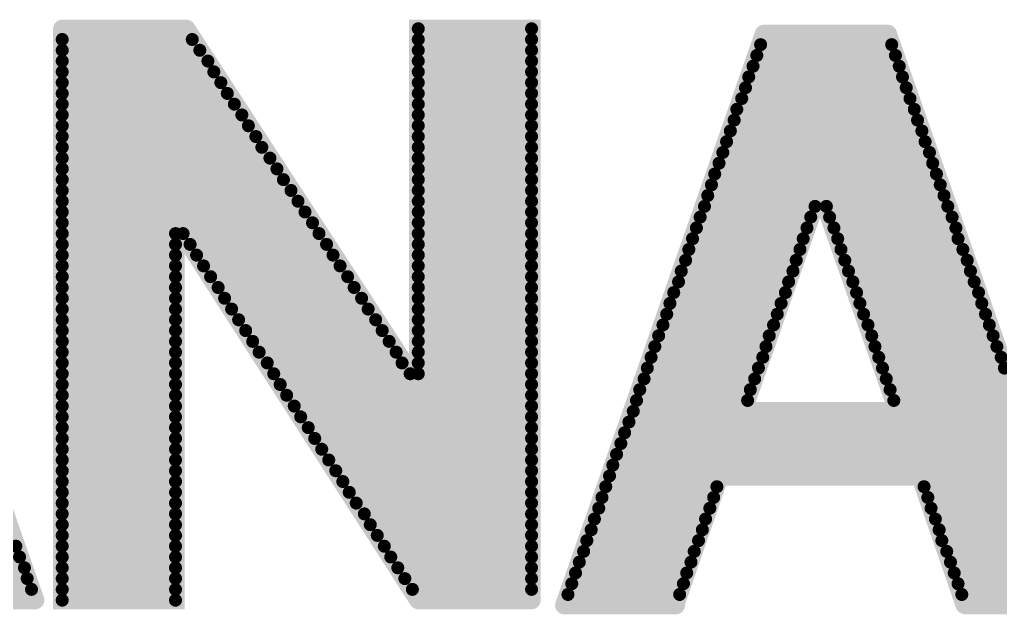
# Model space of a CAD drawing. Extents: x -3908 to 11948, y -2965 to 7442.
# Drawn here: x 3506.9 to 3694.9, y 4999.1 to 5113.2 of the extents above; entities that cross this region are included whole.
import ezdxf

# ---------------------------------------------------------------- set-up
doc = ezdxf.new("R2010")
doc.units = 0
doc.header["$MEASUREMENT"] = 0
doc.layers.get('0').update_dxf_attribs({"linetype": 'CONTINUOUS'})
doc.layers.add('2D_LINE_26', color=7, linetype='CONTINUOUS')

# ---------------------------------------------------------------- blocks, each defined once
blk = doc.blocks.new('SMOOTH_3$5')
at = {"const_width": 1.75}
blk.add_lwpolyline([(-0.87, 0, 1), (0.87, 0, 1)], format="xyb", close=True, dxfattribs=at)
blk = doc.blocks.new('SMOOTH_2$5')
at = {"const_width": 1.25}
blk.add_lwpolyline([(-0.62, 0, 1), (0.62, 0, 1)], format="xyb", close=True, dxfattribs=at)
blk = doc.blocks.new('DRAWING_89')
at = {"layer": '2D_LINE_26'}
for points, const_width in [([(-530.89, 91.47), (-492.63, -18.16)], 3.5), ([(-487.46, 91.47), (-487.46, -18.16), (-465.74, -18.16), (-465.74, 54.14)], 3.5), ([(-487.46, 91.47), (-463.67, 91.47)], 3.5), ([(-463.67, 91.47), (-419.2, 23.21)], 3.5), ([(-419.2, 23.21), (-419.2, 91.47), (-397.48, 91.47), (-397.48, -18.16)], 3.5), ([(-419.2, 91.47), (-397.48, 91.47)], 2.5), ([(-352.95, 90.49), (-391.22, -19.14)], 3.5), ([(-352.95, 90.49), (-329.27, 90.49)], 3.5), ([(-329.17, 90.49), (-290.9, -19.14)], 3.5), ([(-487.46, 89.41), (-462.53, 89.41)], 2.5), ([(-419.2, 89.41), (-397.48, 89.41)], 2.5), ([(-487.46, 87.34), (-461.08, 87.34)], 2.5), ([(-419.2, 87.34), (-397.48, 87.34)], 2.5), ([(-353.57, 88.42), (-328.44, 88.42)], 2.5), ([(-487.46, 85.27), (-459.53, 85.27)], 2.5), ([(-419.2, 85.27), (-397.48, 85.27)], 2.5), ([(-354.3, 86.35), (-327.72, 86.35)], 2.5), ([(-355.02, 84.28), (-326.99, 84.28)], 2.5), ([(-487.46, 83.2), (-458.39, 83.2)], 2.5), ([(-419.2, 83.2), (-397.48, 83.2)], 2.5), ([(-355.85, 82.22), (-326.37, 82.22)], 2.5), ([(-487.46, 81.13), (-457.05, 81.13)], 2.5), ([(-419.2, 81.13), (-397.48, 81.13)], 2.5), ([(-356.47, 80.15), (-325.65, 80.15)], 2.5), ([(-487.46, 79.06), (-455.81, 79.06)], 2.5), ([(-419.2, 79.06), (-397.48, 79.06)], 2.5), ([(-357.19, 78.08), (-324.93, 78.08)], 2.5), ([(-487.46, 77), (-454.46, 77)], 2.5), ([(-419.2, 77), (-397.48, 77)], 2.5), ([(-358.13, 76.01), (-324.1, 76.01)], 2.5), ([(-487.46, 74.93), (-453.02, 74.93)], 2.5), ([(-419.2, 74.93), (-397.48, 74.93)], 2.5), ([(-487.46, 72.86), (-451.77, 72.86)], 2.5), ([(-419.2, 72.86), (-397.48, 72.86)], 2.5), ([(-358.64, 73.94), (-323.48, 73.94)], 2.5), ([(-487.46, 70.79), (-450.33, 70.79)], 2.5), ([(-419.2, 70.79), (-397.48, 70.79)], 2.5), ([(-359.37, 71.87), (-322.65, 71.87)], 2.5), ([(-487.46, 68.72), (-449.19, 68.72)], 2.5), ([(-419.2, 68.72), (-397.48, 68.72)], 2.5), ([(-360.09, 69.8), (-322.03, 69.8)], 2.5), ([(-487.46, 66.65), (-447.64, 66.65)], 2.5), ([(-419.2, 66.65), (-397.48, 66.65)], 2.5), ([(-360.81, 67.74), (-321.2, 67.74)], 2.5), ([(-487.46, 64.58), (-446.29, 64.58)], 2.5), ([(-419.2, 64.58), (-397.48, 64.58)], 2.5), ([(-361.54, 65.67), (-320.58, 65.67)], 2.5), ([(-362.37, 63.6), (-319.86, 63.6)], 2.5), ([(-356.99, 17.99), (-342.2, 60.5), (-327.3, 18.09)], 3.5), ([(-487.46, 62.52), (-445.05, 62.52)], 2.5), ([(-419.2, 62.52), (-397.48, 62.52)], 2.5), ([(-362.99, 61.53), (-319.13, 61.53)], 2.5), ([(-487.46, 60.45), (-443.6, 60.45)], 2.5), ([(-419.2, 60.45), (-397.48, 60.45)], 2.5), ([(-363.71, 59.46), (-318.41, 59.46)], 2.5), ([(-487.46, 58.38), (-442.26, 58.38)], 2.5), ([(-419.2, 58.38), (-397.48, 58.38)], 2.5), ([(-364.33, 57.39), (-343.13, 57.39)], 2.5), ([(-340.96, 57.39), (-317.69, 57.39)], 2.5), ([(-487.46, 56.31), (-440.91, 56.31)], 2.5), ([(-419.2, 56.31), (-397.48, 56.31)], 2.5), ([(-365.16, 55.33), (-343.96, 55.33)], 2.5), ([(-340.34, 55.33), (-316.86, 55.33)], 2.5), ([(-487.46, 54.24), (-439.47, 54.24)], 2.5), ([(-465.74, 54.24), (-419.2, -18.16)], 3.5), ([(-419.2, 54.24), (-397.48, 54.24)], 2.5), ([(-487.46, 52.17), (-465.74, 52.17)], 2.5), ([(-464.29, 52.17), (-438.23, 52.17)], 2.5), ([(-419.2, 52.17), (-397.48, 52.17)], 2.5), ([(-365.88, 53.26), (-344.68, 53.26)], 2.5), ([(-339.51, 53.26), (-316.13, 53.26)], 2.5), ([(-487.46, 50.1), (-465.74, 50.1)], 2.5), ([(-462.94, 50.1), (-436.78, 50.1)], 2.5), ([(-419.2, 50.1), (-397.48, 50.1)], 2.5), ([(-366.61, 51.19), (-345.4, 51.19)], 2.5), ([(-338.79, 51.19), (-315.72, 51.19)], 2.5), ([(-487.46, 48.04), (-465.74, 48.04)], 2.5), ([(-461.7, 48.04), (-435.54, 48.04)], 2.5), ([(-419.2, 48.04), (-397.48, 48.04)], 2.5), ([(-367.33, 49.12), (-346.02, 49.12)], 2.5), ([(-338.16, 49.12), (-314.79, 49.12)], 2.5), ([(-487.46, 45.97), (-465.74, 45.97)], 2.5), ([(-460.36, 45.97), (-434.19, 45.97)], 2.5), ([(-419.2, 45.97), (-397.48, 45.97)], 2.5), ([(-367.95, 47.05), (-346.75, 47.05)], 2.5), ([(-337.44, 47.05), (-313.96, 47.05)], 2.5), ([(-487.46, 43.9), (-465.74, 43.9)], 2.5), ([(-459.01, 43.9), (-432.74, 43.9)], 2.5), ([(-419.2, 43.9), (-397.48, 43.9)], 2.5), ([(-368.78, 44.98), (-347.37, 44.98)], 2.5), ([(-336.72, 44.98), (-313.34, 44.98)], 2.5), ([(-369.3, 42.91), (-348.2, 42.91)], 2.5), ([(-335.89, 42.91), (-312.62, 42.91)], 2.5), ([(-487.46, 41.83), (-465.74, 41.83)], 2.5), ([(-457.57, 41.83), (-431.5, 41.83)], 2.5), ([(-419.2, 41.83), (-397.48, 41.83)], 2.5), ([(-370.23, 40.85), (-348.82, 40.85)], 2.5), ([(-335.17, 40.85), (-311.79, 40.85)], 2.5), ([(-487.46, 39.76), (-465.74, 39.76)], 2.5), ([(-456.33, 39.76), (-430.06, 39.76)], 2.5), ([(-419.2, 39.76), (-397.48, 39.76)], 2.5), ([(-370.95, 38.78), (-349.64, 38.78)], 2.5), ([(-334.54, 38.78), (-311.17, 38.78)], 2.5), ([(-487.46, 37.69), (-465.74, 37.69)], 2.5), ([(-454.98, 37.69), (-428.81, 37.69)], 2.5), ([(-419.2, 37.69), (-397.48, 37.69)], 2.5), ([(-371.57, 36.71), (-350.37, 36.71)], 2.5), ([(-333.82, 36.71), (-310.45, 36.71)], 2.5), ([(-487.46, 35.63), (-465.74, 35.63)], 2.5), ([(-453.64, 35.63), (-427.37, 35.63)], 2.5), ([(-419.2, 35.63), (-397.48, 35.63)], 2.5), ([(-372.29, 34.64), (-351.09, 34.64)], 2.5), ([(-332.99, 34.64), (-309.72, 34.64)], 2.5), ([(-487.46, 33.56), (-465.74, 33.56)], 2.5), ([(-452.29, 33.56), (-426.12, 33.56)], 2.5), ([(-419.2, 33.56), (-397.48, 33.56)], 2.5), ([(-487.46, 31.49), (-465.74, 31.49)], 2.5), ([(-450.95, 31.49), (-424.78, 31.49)], 2.5), ([(-419.2, 31.49), (-397.48, 31.49)], 2.5), ([(-373.12, 32.57), (-351.92, 32.57)], 2.5), ([(-332.27, 32.57), (-309, 32.57)], 2.5), ([(-487.46, 29.42), (-465.74, 29.42)], 2.5), ([(-449.71, 29.42), (-423.44, 29.42)], 2.5), ([(-419.2, 29.42), (-397.48, 29.42)], 2.5), ([(-373.85, 30.5), (-352.54, 30.5)], 2.5), ([(-331.65, 30.5), (-308.27, 30.5)], 2.5), ([(-487.46, 27.35), (-465.74, 27.35)], 2.5), ([(-448.15, 27.35), (-422.3, 27.35)], 2.5), ([(-419.2, 27.35), (-397.48, 27.35)], 2.5), ([(-374.57, 28.43), (-353.16, 28.43)], 2.5), ([(-330.92, 28.43), (-307.45, 28.43)], 2.5), ([(-487.46, 25.28), (-465.74, 25.28)], 2.5), ([(-446.91, 25.28), (-420.75, 25.28)], 2.5), ([(-419.2, 25.28), (-397.48, 25.28)], 2.5), ([(-375.29, 26.37), (-353.99, 26.37)], 2.5), ([(-330.2, 26.37), (-306.83, 26.37)], 2.5), ([(-487.46, 23.21), (-465.74, 23.21)], 2.5), ([(-445.67, 23.21), (-397.48, 23.21)], 2.5), ([(-375.91, 24.3), (-354.71, 24.3)], 2.5), ([(-329.48, 24.3), (-306.21, 24.3)], 2.5), ([(-376.74, 22.23), (-355.54, 22.23)], 2.5), ([(-328.75, 22.23), (-305.38, 22.23)], 2.5), ([(-487.46, 21.15), (-465.74, 21.15)], 2.5), ([(-444.43, 21.15), (-397.48, 21.15)], 2.5), ([(-377.36, 20.16), (-356.06, 20.16)], 2.5), ([(-328.03, 20.16), (-304.65, 20.16)], 2.5), ([(-487.46, 19.08), (-465.74, 19.08)], 2.5), ([(-442.98, 19.08), (-397.48, 19.08)], 2.5), ([(-377.98, 18.09), (-303.93, 18.09)], 2.5), ([(-356.9, 18.1), (-327.3, 18.1)], 3.5), ([(-487.46, 17.01), (-465.74, 17.01)], 2.5), ([(-441.74, 17.01), (-397.48, 17.01)], 2.5), ([(-378.81, 16.02), (-303.21, 16.02)], 2.5), ([(-487.46, 14.94), (-465.74, 14.94)], 2.5), ([(-440.29, 14.94), (-397.48, 14.94)], 2.5), ([(-379.64, 13.96), (-302.59, 13.96)], 2.5), ([(-487.46, 12.87), (-465.74, 12.87)], 2.5), ([(-439.05, 12.87), (-397.48, 12.87)], 2.5), ([(-487.46, 10.8), (-465.74, 10.8)], 2.5), ([(-437.71, 10.8), (-397.48, 10.8)], 2.5), ([(-380.36, 11.89), (-301.86, 11.89)], 2.5), ([(-487.46, 8.73), (-465.74, 8.73)], 2.5), ([(-436.36, 8.73), (-397.48, 8.73)], 2.5), ([(-381.19, 9.82), (-301.24, 9.82)], 2.5), ([(-487.46, 6.67), (-465.74, 6.67)], 2.5), ([(-435.02, 6.67), (-397.48, 6.67)], 2.5), ([(-381.91, 7.75), (-300.31, 7.75)], 2.5), ([(-487.46, 4.6), (-465.74, 4.6)], 2.5), ([(-433.67, 4.6), (-397.48, 4.6)], 2.5), ([(-382.53, 5.68), (-299.59, 5.68)], 2.5), ([(-314.48, -19.04), (-322.96, 5.58), (-361.44, 5.58), (-369.92, -19.04)], 3.5), ([(-487.46, 2.53), (-465.74, 2.53)], 2.5), ([(-432.43, 2.53), (-397.48, 2.53)], 2.5), ([(-383.26, 3.61), (-361.95, 3.61)], 2.5), ([(-322.24, 3.61), (-298.97, 3.61)], 2.5), ([(-383.98, 1.54), (-362.57, 1.54)], 2.5), ([(-321.51, 1.54), (-298.14, 1.54)], 2.5), ([(-487.46, 0.46), (-465.74, 0.46)], 2.5), ([(-431.09, 0.46), (-397.48, 0.46)], 2.5), ([(-384.6, -0.52), (-363.3, -0.52)], 2.5), ([(-320.89, -0.52), (-297.42, -0.52)], 2.5), ([(-487.46, -1.61), (-465.74, -1.61)], 2.5), ([(-429.54, -1.61), (-397.48, -1.61)], 2.5), ([(-385.43, -2.59), (-364.12, -2.59)], 2.5), ([(-320.07, -2.59), (-296.79, -2.59)], 2.5), ([(-487.46, -3.68), (-465.74, -3.68)], 2.5), ([(-428.4, -3.68), (-397.48, -3.68)], 2.5), ([(-386.05, -4.66), (-364.74, -4.66)], 2.5), ([(-319.34, -4.66), (-296.07, -4.66)], 2.5), ([(-487.46, -5.74), (-465.74, -5.74)], 2.5), ([(-427.06, -5.74), (-397.48, -5.74)], 2.5), ([(-386.88, -6.73), (-365.47, -6.73)], 2.5), ([(-318.82, -6.73), (-295.35, -6.73)], 2.5), ([(-519.62, -7.81), (-496.35, -7.81)], 2.5), ([(-487.46, -7.81), (-465.74, -7.81)], 2.5), ([(-425.71, -7.81), (-397.48, -7.81)], 2.5), ([(-518.9, -9.88), (-495.63, -9.88)], 2.5), ([(-487.46, -9.88), (-465.74, -9.88)], 2.5), ([(-424.47, -9.88), (-397.48, -9.88)], 2.5), ([(-387.5, -8.8), (-366.3, -8.8)], 2.5), ([(-317.89, -8.8), (-294.62, -8.8)], 2.5), ([(-518.17, -11.95), (-494.7, -11.95)], 2.5), ([(-487.46, -11.95), (-465.74, -11.95)], 2.5), ([(-423.13, -11.95), (-397.48, -11.95)], 2.5), ([(-388.33, -10.87), (-366.92, -10.87)], 2.5), ([(-317.17, -10.87), (-293.9, -10.87)], 2.5), ([(-517.45, -14.02), (-494.18, -14.02)], 2.5), ([(-487.46, -14.02), (-465.74, -14.02)], 2.5), ([(-421.78, -14.02), (-397.48, -14.02)], 2.5), ([(-389.05, -12.94), (-367.74, -12.94)], 2.5), ([(-316.45, -12.94), (-292.97, -12.94)], 2.5), ([(-516.73, -16.09), (-493.35, -16.09)], 2.5), ([(-487.46, -16.09), (-465.74, -16.09)], 2.5), ([(-420.33, -16.09), (-397.48, -16.09)], 2.5), ([(-389.77, -15), (-368.36, -15)], 2.5), ([(-315.72, -15), (-292.45, -15)], 2.5), ([(-516, -18.16), (-492.63, -18.16)], 3.5), ([(-487.46, -18.16), (-465.74, -18.16)], 2.5), ([(-419.2, -18.16), (-397.48, -18.16)], 3.5), ([(-390.5, -17.07), (-369.09, -17.07)], 2.5), ([(-315, -17.07), (-291.62, -17.07)], 2.5), ([(-391.22, -19.14), (-369.81, -19.14)], 3.5), ([(-314.27, -19.14), (-290.9, -19.14)], 3.5)]:
    blk.add_lwpolyline(points, dxfattribs=dict(at, const_width=const_width))
for name, p in [('SMOOTH_3$5', (-487.46, 91.47)), ('SMOOTH_3$5', (-487.46, 91.47)), ('SMOOTH_3$5', (-463.67, 91.47)), ('SMOOTH_3$5', (-463.67, 91.47)), ('SMOOTH_3$5', (-419.2, 91.47)), ('SMOOTH_2$5', (-419.2, 91.47)), ('SMOOTH_3$5', (-397.48, 91.47)), ('SMOOTH_2$5', (-397.48, 91.47)), ('SMOOTH_3$5', (-352.95, 90.49)), ('SMOOTH_3$5', (-352.95, 90.49)), ('SMOOTH_3$5', (-329.27, 90.49)), ('SMOOTH_3$5', (-329.17, 90.49)), ('SMOOTH_2$5', (-487.46, 89.41)), ('SMOOTH_2$5', (-462.53, 89.41)), ('SMOOTH_2$5', (-419.2, 89.41)), ('SMOOTH_2$5', (-397.48, 89.41)), ('SMOOTH_2$5', (-487.46, 87.34)), ('SMOOTH_2$5', (-461.08, 87.34)), ('SMOOTH_2$5', (-419.2, 87.34)), ('SMOOTH_2$5', (-397.48, 87.34)), ('SMOOTH_2$5', (-353.57, 88.42)), ('SMOOTH_2$5', (-328.44, 88.42)), ('SMOOTH_2$5', (-487.46, 85.27)), ('SMOOTH_2$5', (-459.53, 85.27)), ('SMOOTH_2$5', (-419.2, 85.27)), ('SMOOTH_2$5', (-397.48, 85.27)), ('SMOOTH_2$5', (-354.3, 86.35)), ('SMOOTH_2$5', (-327.72, 86.35)), ('SMOOTH_2$5', (-355.02, 84.28)), ('SMOOTH_2$5', (-326.99, 84.28)), ('SMOOTH_2$5', (-487.46, 83.2)), ('SMOOTH_2$5', (-458.39, 83.2)), ('SMOOTH_2$5', (-419.2, 83.2)), ('SMOOTH_2$5', (-397.48, 83.2)), ('SMOOTH_2$5', (-355.85, 82.22)), ('SMOOTH_2$5', (-326.37, 82.22)), ('SMOOTH_2$5', (-487.46, 81.13)), ('SMOOTH_2$5', (-457.05, 81.13)), ('SMOOTH_2$5', (-419.2, 81.13)), ('SMOOTH_2$5', (-397.48, 81.13)), ('SMOOTH_2$5', (-356.47, 80.15)), ('SMOOTH_2$5', (-325.65, 80.15)), ('SMOOTH_2$5', (-487.46, 79.06)), ('SMOOTH_2$5', (-455.81, 79.06)), ('SMOOTH_2$5', (-419.2, 79.06)), ('SMOOTH_2$5', (-397.48, 79.06)), ('SMOOTH_2$5', (-357.19, 78.08)), ('SMOOTH_2$5', (-324.93, 78.08)), ('SMOOTH_2$5', (-487.46, 77)), ('SMOOTH_2$5', (-454.46, 77)), ('SMOOTH_2$5', (-419.2, 77)), ('SMOOTH_2$5', (-397.48, 77)), ('SMOOTH_2$5', (-358.13, 76.01)), ('SMOOTH_2$5', (-324.1, 76.01)), ('SMOOTH_2$5', (-487.46, 74.93)), ('SMOOTH_2$5', (-453.02, 74.93)), ('SMOOTH_2$5', (-419.2, 74.93)), ('SMOOTH_2$5', (-397.48, 74.93)), ('SMOOTH_2$5', (-487.46, 72.86)), ('SMOOTH_2$5', (-451.77, 72.86)), ('SMOOTH_2$5', (-419.2, 72.86)), ('SMOOTH_2$5', (-397.48, 72.86)), ('SMOOTH_2$5', (-358.64, 73.94)), ('SMOOTH_2$5', (-323.48, 73.94)), ('SMOOTH_2$5', (-487.46, 70.79)), ('SMOOTH_2$5', (-450.33, 70.79)), ('SMOOTH_2$5', (-419.2, 70.79)), ('SMOOTH_2$5', (-397.48, 70.79)), ('SMOOTH_2$5', (-359.37, 71.87)), ('SMOOTH_2$5', (-322.65, 71.87)), ('SMOOTH_2$5', (-487.46, 68.72)), ('SMOOTH_2$5', (-449.19, 68.72)), ('SMOOTH_2$5', (-419.2, 68.72)), ('SMOOTH_2$5', (-397.48, 68.72)), ('SMOOTH_2$5', (-360.09, 69.8)), ('SMOOTH_2$5', (-322.03, 69.8)), ('SMOOTH_2$5', (-487.46, 66.65)), ('SMOOTH_2$5', (-447.64, 66.65)), ('SMOOTH_2$5', (-419.2, 66.65)), ('SMOOTH_2$5', (-397.48, 66.65)), ('SMOOTH_2$5', (-360.81, 67.74)), ('SMOOTH_2$5', (-321.2, 67.74)), ('SMOOTH_2$5', (-487.46, 64.58)), ('SMOOTH_2$5', (-446.29, 64.58)), ('SMOOTH_2$5', (-419.2, 64.58)), ('SMOOTH_2$5', (-397.48, 64.58)), ('SMOOTH_2$5', (-361.54, 65.67)), ('SMOOTH_2$5', (-320.58, 65.67)), ('SMOOTH_2$5', (-362.37, 63.6)), ('SMOOTH_2$5', (-319.86, 63.6)), ('SMOOTH_2$5', (-487.46, 62.52)), ('SMOOTH_2$5', (-445.05, 62.52)), ('SMOOTH_2$5', (-419.2, 62.52)), ('SMOOTH_2$5', (-397.48, 62.52)), ('SMOOTH_2$5', (-362.99, 61.53)), ('SMOOTH_3$5', (-342.2, 60.5)), ('SMOOTH_2$5', (-319.13, 61.53)), ('SMOOTH_2$5', (-487.46, 60.45)), ('SMOOTH_2$5', (-443.6, 60.45)), ('SMOOTH_2$5', (-419.2, 60.45)), ('SMOOTH_2$5', (-397.48, 60.45)), ('SMOOTH_2$5', (-363.71, 59.46)), ('SMOOTH_2$5', (-318.41, 59.46)), ('SMOOTH_2$5', (-487.46, 58.38)), ('SMOOTH_2$5', (-442.26, 58.38)), ('SMOOTH_2$5', (-419.2, 58.38)), ('SMOOTH_2$5', (-397.48, 58.38)), ('SMOOTH_2$5', (-364.33, 57.39)), ('SMOOTH_2$5', (-343.13, 57.39)), ('SMOOTH_2$5', (-340.96, 57.39)), ('SMOOTH_2$5', (-317.69, 57.39)), ('SMOOTH_2$5', (-487.46, 56.31)), ('SMOOTH_2$5', (-440.91, 56.31)), ('SMOOTH_2$5', (-419.2, 56.31)), ('SMOOTH_2$5', (-397.48, 56.31)), ('SMOOTH_2$5', (-365.16, 55.33)), ('SMOOTH_2$5', (-343.96, 55.33)), ('SMOOTH_2$5', (-340.34, 55.33)), ('SMOOTH_2$5', (-316.86, 55.33)), ('SMOOTH_2$5', (-487.46, 54.24)), ('SMOOTH_3$5', (-465.74, 54.24)), ('SMOOTH_3$5', (-465.74, 54.14)), ('SMOOTH_2$5', (-439.47, 54.24)), ('SMOOTH_2$5', (-419.2, 54.24)), ('SMOOTH_2$5', (-397.48, 54.24)), ('SMOOTH_2$5', (-487.46, 52.17)), ('SMOOTH_2$5', (-465.74, 52.17)), ('SMOOTH_2$5', (-464.29, 52.17)), ('SMOOTH_2$5', (-438.23, 52.17)), ('SMOOTH_2$5', (-419.2, 52.17)), ('SMOOTH_2$5', (-397.48, 52.17)), ('SMOOTH_2$5', (-365.88, 53.26)), ('SMOOTH_2$5', (-344.68, 53.26)), ('SMOOTH_2$5', (-339.51, 53.26)), ('SMOOTH_2$5', (-316.13, 53.26)), ('SMOOTH_2$5', (-487.46, 50.1)), ('SMOOTH_2$5', (-465.74, 50.1)), ('SMOOTH_2$5', (-462.94, 50.1)), ('SMOOTH_2$5', (-436.78, 50.1)), ('SMOOTH_2$5', (-419.2, 50.1)), ('SMOOTH_2$5', (-397.48, 50.1)), ('SMOOTH_2$5', (-366.61, 51.19)), ('SMOOTH_2$5', (-345.4, 51.19)), ('SMOOTH_2$5', (-338.79, 51.19)), ('SMOOTH_2$5', (-315.72, 51.19)), ('SMOOTH_2$5', (-487.46, 48.04)), ('SMOOTH_2$5', (-465.74, 48.04)), ('SMOOTH_2$5', (-461.7, 48.04)), ('SMOOTH_2$5', (-435.54, 48.04)), ('SMOOTH_2$5', (-419.2, 48.04)), ('SMOOTH_2$5', (-397.48, 48.04)), ('SMOOTH_2$5', (-367.33, 49.12)), ('SMOOTH_2$5', (-346.02, 49.12)), ('SMOOTH_2$5', (-338.16, 49.12)), ('SMOOTH_2$5', (-314.79, 49.12)), ('SMOOTH_2$5', (-487.46, 45.97)), ('SMOOTH_2$5', (-465.74, 45.97)), ('SMOOTH_2$5', (-460.36, 45.97)), ('SMOOTH_2$5', (-434.19, 45.97)), ('SMOOTH_2$5', (-419.2, 45.97)), ('SMOOTH_2$5', (-397.48, 45.97)), ('SMOOTH_2$5', (-367.95, 47.05)), ('SMOOTH_2$5', (-346.75, 47.05)), ('SMOOTH_2$5', (-337.44, 47.05)), ('SMOOTH_2$5', (-313.96, 47.05)), ('SMOOTH_2$5', (-487.46, 43.9)), ('SMOOTH_2$5', (-465.74, 43.9)), ('SMOOTH_2$5', (-459.01, 43.9)), ('SMOOTH_2$5', (-432.74, 43.9)), ('SMOOTH_2$5', (-419.2, 43.9)), ('SMOOTH_2$5', (-397.48, 43.9)), ('SMOOTH_2$5', (-368.78, 44.98)), ('SMOOTH_2$5', (-347.37, 44.98)), ('SMOOTH_2$5', (-336.72, 44.98)), ('SMOOTH_2$5', (-313.34, 44.98)), ('SMOOTH_2$5', (-369.3, 42.91)), ('SMOOTH_2$5', (-348.2, 42.91)), ('SMOOTH_2$5', (-335.89, 42.91)), ('SMOOTH_2$5', (-312.62, 42.91)), ('SMOOTH_2$5', (-487.46, 41.83)), ('SMOOTH_2$5', (-465.74, 41.83)), ('SMOOTH_2$5', (-457.57, 41.83)), ('SMOOTH_2$5', (-431.5, 41.83)), ('SMOOTH_2$5', (-419.2, 41.83)), ('SMOOTH_2$5', (-397.48, 41.83)), ('SMOOTH_2$5', (-370.23, 40.85)), ('SMOOTH_2$5', (-348.82, 40.85)), ('SMOOTH_2$5', (-335.17, 40.85)), ('SMOOTH_2$5', (-311.79, 40.85)), ('SMOOTH_2$5', (-487.46, 39.76)), ('SMOOTH_2$5', (-465.74, 39.76)), ('SMOOTH_2$5', (-456.33, 39.76)), ('SMOOTH_2$5', (-430.06, 39.76)), ('SMOOTH_2$5', (-419.2, 39.76)), ('SMOOTH_2$5', (-397.48, 39.76)), ('SMOOTH_2$5', (-370.95, 38.78)), ('SMOOTH_2$5', (-349.64, 38.78)), ('SMOOTH_2$5', (-334.54, 38.78)), ('SMOOTH_2$5', (-311.17, 38.78)), ('SMOOTH_2$5', (-487.46, 37.69)), ('SMOOTH_2$5', (-465.74, 37.69)), ('SMOOTH_2$5', (-454.98, 37.69)), ('SMOOTH_2$5', (-428.81, 37.69)), ('SMOOTH_2$5', (-419.2, 37.69)), ('SMOOTH_2$5', (-397.48, 37.69)), ('SMOOTH_2$5', (-371.57, 36.71)), ('SMOOTH_2$5', (-350.37, 36.71)), ('SMOOTH_2$5', (-333.82, 36.71)), ('SMOOTH_2$5', (-310.45, 36.71)), ('SMOOTH_2$5', (-487.46, 35.63)), ('SMOOTH_2$5', (-465.74, 35.63)), ('SMOOTH_2$5', (-453.64, 35.63)), ('SMOOTH_2$5', (-427.37, 35.63)), ('SMOOTH_2$5', (-419.2, 35.63)), ('SMOOTH_2$5', (-397.48, 35.63)), ('SMOOTH_2$5', (-372.29, 34.64)), ('SMOOTH_2$5', (-351.09, 34.64)), ('SMOOTH_2$5', (-332.99, 34.64)), ('SMOOTH_2$5', (-309.72, 34.64)), ('SMOOTH_2$5', (-487.46, 33.56)), ('SMOOTH_2$5', (-465.74, 33.56)), ('SMOOTH_2$5', (-452.29, 33.56)), ('SMOOTH_2$5', (-426.12, 33.56)), ('SMOOTH_2$5', (-419.2, 33.56)), ('SMOOTH_2$5', (-397.48, 33.56)), ('SMOOTH_2$5', (-487.46, 31.49)), ('SMOOTH_2$5', (-465.74, 31.49)), ('SMOOTH_2$5', (-450.95, 31.49)), ('SMOOTH_2$5', (-424.78, 31.49)), ('SMOOTH_2$5', (-419.2, 31.49)), ('SMOOTH_2$5', (-397.48, 31.49)), ('SMOOTH_2$5', (-373.12, 32.57)), ('SMOOTH_2$5', (-351.92, 32.57)), ('SMOOTH_2$5', (-332.27, 32.57)), ('SMOOTH_2$5', (-309, 32.57)), ('SMOOTH_2$5', (-487.46, 29.42)), ('SMOOTH_2$5', (-465.74, 29.42)), ('SMOOTH_2$5', (-449.71, 29.42)), ('SMOOTH_2$5', (-423.44, 29.42)), ('SMOOTH_2$5', (-419.2, 29.42)), ('SMOOTH_2$5', (-397.48, 29.42)), ('SMOOTH_2$5', (-373.85, 30.5)), ('SMOOTH_2$5', (-352.54, 30.5)), ('SMOOTH_2$5', (-331.65, 30.5)), ('SMOOTH_2$5', (-308.27, 30.5)), ('SMOOTH_2$5', (-487.46, 27.35)), ('SMOOTH_2$5', (-465.74, 27.35)), ('SMOOTH_2$5', (-448.15, 27.35)), ('SMOOTH_2$5', (-422.3, 27.35)), ('SMOOTH_2$5', (-419.2, 27.35)), ('SMOOTH_2$5', (-397.48, 27.35)), ('SMOOTH_2$5', (-374.57, 28.43)), ('SMOOTH_2$5', (-353.16, 28.43)), ('SMOOTH_2$5', (-330.92, 28.43)), ('SMOOTH_2$5', (-307.45, 28.43)), ('SMOOTH_2$5', (-487.46, 25.28)), ('SMOOTH_2$5', (-465.74, 25.28)), ('SMOOTH_2$5', (-446.91, 25.28)), ('SMOOTH_2$5', (-420.75, 25.28)), ('SMOOTH_2$5', (-419.2, 25.28)), ('SMOOTH_2$5', (-397.48, 25.28)), ('SMOOTH_2$5', (-375.29, 26.37)), ('SMOOTH_2$5', (-353.99, 26.37)), ('SMOOTH_2$5', (-330.2, 26.37)), ('SMOOTH_2$5', (-306.83, 26.37)), ('SMOOTH_2$5', (-487.46, 23.21)), ('SMOOTH_2$5', (-465.74, 23.21)), ('SMOOTH_2$5', (-445.67, 23.21)), ('SMOOTH_3$5', (-419.2, 23.21)), ('SMOOTH_3$5', (-419.2, 23.21)), ('SMOOTH_2$5', (-397.48, 23.21)), ('SMOOTH_2$5', (-375.91, 24.3)), ('SMOOTH_2$5', (-354.71, 24.3)), ('SMOOTH_2$5', (-329.48, 24.3)), ('SMOOTH_2$5', (-376.74, 22.23)), ('SMOOTH_2$5', (-355.54, 22.23)), ('SMOOTH_2$5', (-328.75, 22.23)), ('SMOOTH_2$5', (-487.46, 21.15)), ('SMOOTH_2$5', (-465.74, 21.15)), ('SMOOTH_2$5', (-444.43, 21.15)), ('SMOOTH_2$5', (-397.48, 21.15)), ('SMOOTH_2$5', (-377.36, 20.16)), ('SMOOTH_2$5', (-356.06, 20.16)), ('SMOOTH_2$5', (-328.03, 20.16)), ('SMOOTH_2$5', (-487.46, 19.08)), ('SMOOTH_2$5', (-465.74, 19.08)), ('SMOOTH_2$5', (-442.98, 19.08)), ('SMOOTH_2$5', (-397.48, 19.08)), ('SMOOTH_2$5', (-377.98, 18.09)), ('SMOOTH_3$5', (-356.99, 17.99)), ('SMOOTH_3$5', (-356.9, 18.1)), ('SMOOTH_3$5', (-327.3, 18.1)), ('SMOOTH_3$5', (-327.3, 18.09)), ('SMOOTH_2$5', (-487.46, 17.01)), ('SMOOTH_2$5', (-465.74, 17.01)), ('SMOOTH_2$5', (-441.74, 17.01)), ('SMOOTH_2$5', (-397.48, 17.01)), ('SMOOTH_2$5', (-378.81, 16.02)), ('SMOOTH_2$5', (-487.46, 14.94)), ('SMOOTH_2$5', (-465.74, 14.94)), ('SMOOTH_2$5', (-440.29, 14.94)), ('SMOOTH_2$5', (-397.48, 14.94)), ('SMOOTH_2$5', (-379.64, 13.96)), ('SMOOTH_2$5', (-487.46, 12.87)), ('SMOOTH_2$5', (-465.74, 12.87)), ('SMOOTH_2$5', (-439.05, 12.87)), ('SMOOTH_2$5', (-397.48, 12.87)), ('SMOOTH_2$5', (-487.46, 10.8)), ('SMOOTH_2$5', (-465.74, 10.8)), ('SMOOTH_2$5', (-437.71, 10.8)), ('SMOOTH_2$5', (-397.48, 10.8)), ('SMOOTH_2$5', (-380.36, 11.89)), ('SMOOTH_2$5', (-487.46, 8.73)), ('SMOOTH_2$5', (-465.74, 8.73)), ('SMOOTH_2$5', (-436.36, 8.73)), ('SMOOTH_2$5', (-397.48, 8.73)), ('SMOOTH_2$5', (-381.19, 9.82)), ('SMOOTH_2$5', (-487.46, 6.67)), ('SMOOTH_2$5', (-465.74, 6.67)), ('SMOOTH_2$5', (-435.02, 6.67)), ('SMOOTH_2$5', (-397.48, 6.67)), ('SMOOTH_2$5', (-381.91, 7.75)), ('SMOOTH_2$5', (-487.46, 4.6)), ('SMOOTH_2$5', (-465.74, 4.6)), ('SMOOTH_2$5', (-433.67, 4.6)), ('SMOOTH_2$5', (-397.48, 4.6)), ('SMOOTH_2$5', (-382.53, 5.68)), ('SMOOTH_3$5', (-361.44, 5.58)), ('SMOOTH_3$5', (-322.96, 5.58)), ('SMOOTH_2$5', (-487.46, 2.53)), ('SMOOTH_2$5', (-465.74, 2.53)), ('SMOOTH_2$5', (-432.43, 2.53)), ('SMOOTH_2$5', (-397.48, 2.53)), ('SMOOTH_2$5', (-383.26, 3.61)), ('SMOOTH_2$5', (-361.95, 3.61)), ('SMOOTH_2$5', (-322.24, 3.61)), ('SMOOTH_2$5', (-383.98, 1.54)), ('SMOOTH_2$5', (-362.57, 1.54)), ('SMOOTH_2$5', (-321.51, 1.54)), ('SMOOTH_2$5', (-487.46, 0.46)), ('SMOOTH_2$5', (-465.74, 0.46)), ('SMOOTH_2$5', (-431.09, 0.46)), ('SMOOTH_2$5', (-397.48, 0.46)), ('SMOOTH_2$5', (-384.6, -0.52)), ('SMOOTH_2$5', (-363.3, -0.52)), ('SMOOTH_2$5', (-320.89, -0.52)), ('SMOOTH_2$5', (-487.46, -1.61)), ('SMOOTH_2$5', (-465.74, -1.61)), ('SMOOTH_2$5', (-429.54, -1.61)), ('SMOOTH_2$5', (-397.48, -1.61)), ('SMOOTH_2$5', (-385.43, -2.59)), ('SMOOTH_2$5', (-364.12, -2.59)), ('SMOOTH_2$5', (-320.07, -2.59)), ('SMOOTH_2$5', (-487.46, -3.68)), ('SMOOTH_2$5', (-465.74, -3.68)), ('SMOOTH_2$5', (-428.4, -3.68)), ('SMOOTH_2$5', (-397.48, -3.68)), ('SMOOTH_2$5', (-386.05, -4.66)), ('SMOOTH_2$5', (-364.74, -4.66)), ('SMOOTH_2$5', (-319.34, -4.66)), ('SMOOTH_2$5', (-487.46, -5.74)), ('SMOOTH_2$5', (-465.74, -5.74)), ('SMOOTH_2$5', (-427.06, -5.74)), ('SMOOTH_2$5', (-397.48, -5.74)), ('SMOOTH_2$5', (-386.88, -6.73)), ('SMOOTH_2$5', (-365.47, -6.73)), ('SMOOTH_2$5', (-318.82, -6.73)), ('SMOOTH_2$5', (-496.35, -7.81)), ('SMOOTH_2$5', (-487.46, -7.81)), ('SMOOTH_2$5', (-465.74, -7.81)), ('SMOOTH_2$5', (-425.71, -7.81)), ('SMOOTH_2$5', (-397.48, -7.81)), ('SMOOTH_2$5', (-495.63, -9.88)), ('SMOOTH_2$5', (-487.46, -9.88)), ('SMOOTH_2$5', (-465.74, -9.88)), ('SMOOTH_2$5', (-424.47, -9.88)), ('SMOOTH_2$5', (-397.48, -9.88)), ('SMOOTH_2$5', (-387.5, -8.8)), ('SMOOTH_2$5', (-366.3, -8.8)), ('SMOOTH_2$5', (-317.89, -8.8)), ('SMOOTH_2$5', (-494.7, -11.95)), ('SMOOTH_2$5', (-487.46, -11.95)), ('SMOOTH_2$5', (-465.74, -11.95)), ('SMOOTH_2$5', (-423.13, -11.95)), ('SMOOTH_2$5', (-397.48, -11.95)), ('SMOOTH_2$5', (-388.33, -10.87)), ('SMOOTH_2$5', (-366.92, -10.87)), ('SMOOTH_2$5', (-317.17, -10.87)), ('SMOOTH_2$5', (-494.18, -14.02)), ('SMOOTH_2$5', (-487.46, -14.02)), ('SMOOTH_2$5', (-465.74, -14.02)), ('SMOOTH_2$5', (-421.78, -14.02)), ('SMOOTH_2$5', (-397.48, -14.02)), ('SMOOTH_2$5', (-389.05, -12.94)), ('SMOOTH_2$5', (-367.74, -12.94)), ('SMOOTH_2$5', (-316.45, -12.94)), ('SMOOTH_2$5', (-493.35, -16.09)), ('SMOOTH_2$5', (-487.46, -16.09)), ('SMOOTH_2$5', (-465.74, -16.09)), ('SMOOTH_2$5', (-420.33, -16.09)), ('SMOOTH_2$5', (-397.48, -16.09)), ('SMOOTH_2$5', (-389.77, -15)), ('SMOOTH_2$5', (-368.36, -15)), ('SMOOTH_2$5', (-315.72, -15)), ('SMOOTH_3$5', (-492.63, -18.16)), ('SMOOTH_3$5', (-492.63, -18.16)), ('SMOOTH_3$5', (-487.46, -18.16)), ('SMOOTH_2$5', (-487.46, -18.16)), ('SMOOTH_3$5', (-465.74, -18.16)), ('SMOOTH_2$5', (-465.74, -18.16)), ('SMOOTH_3$5', (-419.2, -18.16)), ('SMOOTH_3$5', (-419.2, -18.16)), ('SMOOTH_3$5', (-397.48, -18.16)), ('SMOOTH_3$5', (-397.48, -18.16)), ('SMOOTH_2$5', (-390.5, -17.07)), ('SMOOTH_2$5', (-369.09, -17.07)), ('SMOOTH_2$5', (-315, -17.07)), ('SMOOTH_3$5', (-391.22, -19.14)), ('SMOOTH_3$5', (-391.22, -19.14)), ('SMOOTH_3$5', (-369.92, -19.04)), ('SMOOTH_3$5', (-369.81, -19.14)), ('SMOOTH_3$5', (-314.48, -19.04)), ('SMOOTH_3$5', (-314.27, -19.14))]:
    blk.add_blockref(name, p, dxfattribs=at)

msp = doc.modelspace()

# ---------------------------------------------------------------- block references
msp.add_blockref('DRAWING_89', (4002.5, 5020))

doc.saveas('drawing.dxf')
